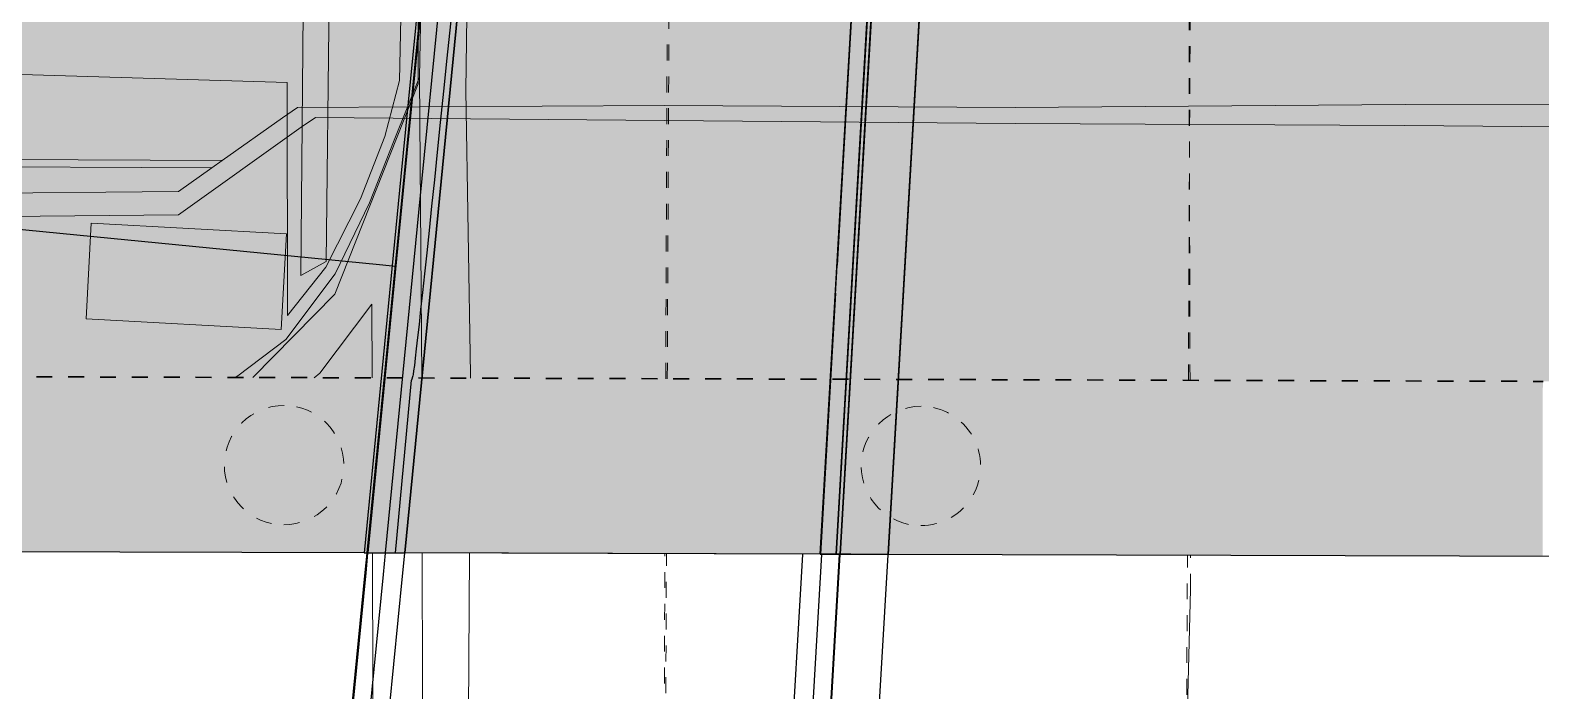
# Model space of a CAD drawing. Header units: metres. Extents: x -902 to -724, y 0 to 650.
# Drawn here: x -800.55 to -791.06, y 584.52 to 588.67 of the extents above; entities that cross this region are included whole.
import ezdxf

# ---------------------------------------------------------------- set-up
doc = ezdxf.new("R2010")
doc.units = ezdxf.units.M
for name, pattern in [('IMPORT-LNMK-LaneLine3 _3_', [0.012, 0.003, -0.009]), ('IMPORT-LNMK-LineCont _3_', [0.004, 0.001, -0.003]), ('JacobsDash', [0.0045, 0.003, -0.0015])]:
    doc.linetypes.add(name, pattern=pattern)
for name, color, linetype, lineweight in [('BRIDGE-ABUTMENT-CONC', 7, 'Continuous', 50), ('D-BDGE', 7, 'Continuous', 13), ('D-BDGE-FLOOR', 7, 'Continuous', 50), ('D-BDGE-FLOOR-HID', 7, 'JacobsDash', 15), ('D-BDGE-FNDN-LINES-18-HID', 7, 'JacobsDash', 15), ('D-BDGE-LINE', 7, 'Continuous', 9)]:
    doc.layers.add(name, color=color, linetype=linetype, lineweight=lineweight)

# ---------------------------------------------------------------- blocks, each defined once
blk = doc.blocks.new('T2DPAA-T2D-C3S-RW-M2D-100010_dwg-40802999-DRG-2871011 - SITE PLAN')
at = {"color": 9, "lineweight": 25, "true_color": 0xc3c3c3, "flags": 128}
for points in [[(254.6484, -104.3756), (254.6134, -107.8754), (254.5984, -109.3753), (254.5803, -111.1753), (254.5483, -114.3751), (254.5473, -114.4751)], [(231.4292, -114.2437), (232.6121, -114.2556), (233.9291, -114.2687), (236.429, -114.2938), (237.6119, -114.3056), (238.9289, -114.3188), (241.4287, -114.3438), (242.6116, -114.3556), (243.4963, -114.3645), (245.1115, -114.3807), (247.6114, -114.4057), (249.2244, -114.4218), (250.1113, -114.4307), (252.6111, -114.4557), (252.734, -114.457)], [(231.4292, -114.2487), (232.6121, -114.2606), (233.9291, -114.2737), (236.4289, -114.2988), (237.6118, -114.3106), (238.9288, -114.3238), (241.4287, -114.3488), (242.6116, -114.3606), (243.4962, -114.3695), (245.1115, -114.3857), (247.6113, -114.4107), (249.2243, -114.4268), (250.1112, -114.4357), (252.6111, -114.4607), (252.7344, -114.462)], [(231.4281, -114.3587), (232.611, -114.3706), (233.928, -114.3837), (236.4278, -114.4088), (237.6107, -114.4206), (238.9277, -114.4338), (241.4276, -114.4588), (242.6105, -114.4706), (243.4951, -114.4795), (245.1104, -114.4957), (247.6102, -114.5207), (249.2232, -114.5368), (250.1101, -114.5457), (252.61, -114.5707), (252.7437, -114.5721)], [(231.4269, -114.4787), (232.6098, -114.4905), (233.9268, -114.5037), (236.4266, -114.5288), (237.6095, -114.5406), (238.9265, -114.5538), (241.4264, -114.5788), (242.6093, -114.5906), (243.4939, -114.5995), (245.1092, -114.6157), (247.609, -114.6407), (249.222, -114.6568), (250.1089, -114.6657), (252.6088, -114.6907), (252.7539, -114.6922)], [(243.4963, -114.3645), (247.6114, -114.4057), (252.6111, -114.4557), (252.734, -114.4569)], [(252.7369, -114.457), (254.5473, -114.4751), (255.2149, -114.4818), (257.6109, -114.5058), (261.7805, -114.5475)], [(252.7369, -114.457), (255.111, -114.4808), (257.6109, -114.5058), (260.1108, -114.5308), (260.2487, -114.5322), (260.3632, -114.5562), (260.4599, -114.6222), (260.524, -114.7201), (260.5456, -114.8351), (260.5274, -116.6618), (260.5219, -117.203), (260.4823, -117.3491), (260.3763, -117.4573), (260.231, -117.4999)], [(252.7373, -114.462), (255.111, -114.4858), (257.6108, -114.5108), (260.1107, -114.5358), (260.2486, -114.5372), (260.3613, -114.5608), (260.4563, -114.6257), (260.5193, -114.722), (260.5406, -114.8351), (260.5224, -116.6618), (260.5196, -117.203), (260.4809, -117.3484), (260.3759, -117.4566), (260.231, -117.4999)], [(252.7467, -114.5721), (255.1099, -114.5957), (257.6097, -114.6208), (260.1096, -114.6458), (260.2475, -114.6472), (260.3182, -114.662), (260.3778, -114.7027), (260.4173, -114.7631), (260.4306, -114.834), (260.4124, -116.6607), (260.4096, -117.2019), (260.3855, -117.2937), (260.3193, -117.3623), (260.2277, -117.3899)], [(252.7569, -114.6922), (255.1087, -114.7157), (257.6085, -114.7408), (260.1084, -114.7658), (260.2463, -114.7672), (260.2711, -114.7724), (260.2921, -114.7867), (260.306, -114.8079), (260.3107, -114.8328), (260.2924, -116.6595), (260.2897, -117.2007), (260.2814, -117.234), (260.2576, -117.2594), (260.2241, -117.27)], [(252.9779, -117.2922), (256.9837, -117.1721), (259.2067, -117.1054), (260.2108, -117.2653)], [(232.0155, -117.811), (234.0721, -117.7493), (236.571, -117.6743), (238.4999, -117.6165), (239.0699, -117.5994), (241.5687, -117.5244), (242.09, -117.5088), (243.5048, -117.4663), (244.0676, -117.4495), (246.5665, -117.3745), (249.0654, -117.2995), (251.5642, -117.2246), (252.9652, -117.1826)], [(252.9864, -117.392), (256.9867, -117.272), (259.2097, -117.2053), (260.2144, -117.3853)], [(252.9885, -117.417), (256.9874, -117.297), (259.2104, -117.2303), (260.2178, -117.5002)], [(232.0191, -117.9309), (234.0757, -117.8692), (236.5746, -117.7943), (238.5035, -117.7364), (239.0735, -117.7193), (241.5723, -117.6444), (242.0936, -117.6287), (243.5084, -117.5863), (244.0712, -117.5694), (246.5701, -117.4944), (249.069, -117.4195), (251.5678, -117.3445), (252.9754, -117.3023)], [(232.0224, -118.0409), (234.079, -117.9792), (236.5779, -117.9042), (238.5068, -117.8464), (239.0768, -117.8293), (241.5756, -117.7543), (242.0969, -117.7387), (243.5117, -117.6962), (244.0745, -117.6794), (246.5734, -117.6044), (249.0723, -117.5294), (251.5711, -117.4545), (252.9847, -117.4121)], [(232.0225, -118.0459), (234.0792, -117.9842), (236.578, -117.9092), (238.5069, -117.8514), (239.0769, -117.8343), (241.5758, -117.7593), (242.097, -117.7437), (243.5118, -117.7012), (244.0747, -117.6844), (246.5735, -117.6094), (249.0724, -117.5344), (251.5713, -117.4595), (252.9851, -117.4171)], [(253.0139, -117.7163), (256.9964, -117.5969), (259.2194, -117.5302), (260.2178, -117.5002)], [(232.0315, -118.3457), (234.0882, -118.2841), (236.587, -118.2091), (238.5159, -118.1512), (239.0859, -118.1341), (241.5848, -118.0592), (242.106, -118.0435), (243.5208, -118.0011), (244.0837, -117.9842), (246.5825, -117.9093), (249.0814, -117.8343), (251.5803, -117.7593), (253.0105, -117.7164)]]:
    blk.add_lwpolyline(points, dxfattribs=at)
blk = doc.blocks.new('T2DPAA-T2D-PWC-RW-M2D-100010_RoadDesign_rvt-1-DRG-2871011 - SITE PLAN')
at = {"color": 9, "lineweight": 25, "true_color": 0xc3c3c3, "rotation": 84.9723245667552}
blk.add_blockref('T2DPAA-T2D-C3S-RW-M2D-100010_dwg-40802999-DRG-2871011 - SITE PLAN', (-1807.8351, 343.6493), dxfattribs=at)
blk = doc.blocks.new('T2DPAA-T2D-PWA-SU-M2D-000002_dwg-40815123-DRG-2871011 - SITE PLAN')
at = {"color": 9, "lineweight": 18, "true_color": 0xc0c0c0}
for p, q in [((35.1306, 1562.3609), (41.1832, 1562.8234)), ((34.4542, 1561.6984), (36.3362, 1561.8784))]:
    blk.add_line(p, q, dxfattribs=at)
at = {"color": 9, "linetype": 'IMPORT-LNMK-LineCont _3_', "lineweight": 18, "true_color": 0xc0c0c0}
blk.add_line((34.5838, 1560.1731), (36.6839, 1560.3488), dxfattribs=at)
at = {"color": 9, "linetype": 'IMPORT-LNMK-LaneLine3 _3_', "lineweight": 18, "true_color": 0xc0c0c0}
for p, q in [((34.8626, 1556.8917), (41.6349, 1557.5061)), ((33.5524, 1556.7729), (33.7671, 1556.7924))]:
    blk.add_line(p, q, dxfattribs=at)
at = {"color": 9, "lineweight": 18, "true_color": 0xc0c0c0, "flags": 128}
for points in [[(24.2289, 1598.4571), (24.7349, 1592.4794), (25.1062, 1587.9929), (25.3473, 1585.0209), (25.3608, 1584.6667), (25.4282, 1582.0016), (25.4649, 1579.7827), (25.5415, 1578.9195), (25.9102, 1574.389), (26.207, 1570.9895), (26.4861, 1567.5898), (26.7182, 1564.6834), (26.7892, 1563.8063), (26.7788, 1563.568), (26.6588, 1563.1786), (26.6101, 1563.0208), (26.3167, 1562.5429), (25.9697, 1562.0846), (25.8162, 1561.9193), (25.5403, 1561.6221), (25.1628, 1561.1953), (27.4487, 1561.3876), (31.6608, 1561.7608), (33.3322, 1561.9113)], [(34.1924, 1577.7453), (34.3055, 1576.2088), (34.4373, 1573.8171), (34.584, 1571.4263), (34.7305, 1569.0355), (34.8486, 1566.643), (34.9892, 1564.9506), (35.2991, 1564.7308), (35.3054, 1564.7263), (35.3559, 1564.6905), (35.488, 1563.3252), (35.6545, 1563.1286), (35.7052, 1563.0687), (36.0059, 1562.7136), (36.0804, 1562.6256), (36.2932, 1560.3308), (36.4749, 1558.1359), (36.7088, 1555.6974), (36.9241, 1553.2581), (37.0981, 1550.8158), (37.2439, 1548.9521), (37.3942, 1547.0875), (37.6001, 1544.6125), (37.6977, 1543.3377)], [(34.4565, 1577.7427), (34.5948, 1576.2265), (34.7771, 1573.8379), (34.9823, 1571.4506), (35.167, 1569.0622), (35.3596, 1566.6742), (35.6545, 1563.1286)], [(34.4726, 1577.7425), (34.6109, 1576.2275), (34.7932, 1573.8388), (35.0186, 1571.4528), (35.1996, 1569.0641), (35.4051, 1566.6769), (35.7052, 1563.0687)], [(34.8455, 1564.6909), (35.0098, 1564.7035), (35.0755, 1564.7086), (35.2156, 1564.6092), (35.3412, 1563.311), (35.9591, 1562.5927), (36.027, 1562.508), (36.1998, 1560.3229), (36.3746, 1558.1275), (36.5755, 1555.6876), (36.7709, 1553.2468), (36.945, 1550.8045), (37.0895, 1548.9393), (37.2469, 1547.0753), (37.4622, 1544.6008), (37.5733, 1543.3271)], [(36.1261, 1564.5133), (36.2297, 1562.7053), (34.7716, 1562.5746)], [(41.1684, 1562.9972), (35.0288, 1562.5118), (35.1306, 1562.3609)], [(41.2347, 1562.2166), (36.3362, 1561.8784), (35.9277, 1562.004), (35.522, 1562.1233), (35.0578, 1562.2977), (34.6204, 1562.5705), (34.3669, 1562.8505), (34.3549, 1562.8675)], [(34.7716, 1562.5746), (35.0948, 1562.3602), (35.5432, 1562.1816), (35.9451, 1562.0629), (36.3036, 1562.0025), (41.2251, 1562.3295)], [(34.4278, 1562.01), (34.8894, 1562.0516), (34.4274, 1562.3398), (34.3969, 1562.3735)], [(34.4801, 1561.3941), (34.5026, 1561.396), (36.2786, 1561.5828), (41.2571, 1561.9533)], [(24.4734, 1560.8198), (25.2907, 1560.8924), (27.4756, 1561.0767), (31.6888, 1561.45), (33.3587, 1561.5999)], [(-17.7873, 1556.9418), (-16.8277, 1557.0194), (-9.3653, 1557.6531), (-2.3103, 1558.2541), (4.7046, 1558.8433), (11.5435, 1559.443), (17.262, 1559.9213), (24.1037, 1560.4928), (29.3689, 1560.9769), (33.3837, 1561.3046)], [(24.5105, 1556.0094), (32.1443, 1556.685), (33.5524, 1556.7729)]]:
    blk.add_lwpolyline(points, dxfattribs=at)
blk.add_lwpolyline([(35.2823, 1562.6248), (34.6803, 1562.6051), (34.6402, 1563.8327), (35.2422, 1563.8524)], close=True, dxfattribs=at)
at = {"color": 9, "linetype": 'IMPORT-LNMK-LineCont _3_', "lineweight": 18, "true_color": 0xc0c0c0, "flags": 128}
blk.add_lwpolyline([(23.9068, 1559.2693), (30.335, 1559.8175), (33.4877, 1560.0813)], dxfattribs=at)
blk = doc.blocks.new('ASSA_Driveway_dwg-40817344-DRG-2871011 - SITE PLAN')
at = {"color": 9, "linetype": 'IMPORT-LNMK-LineCont _3_', "lineweight": 18, "true_color": 0xc0c0c0}
for p, q in [((-14.4171, 3.8252), (-10.2914, 4.1686)), ((-23.9604, 3.0307), (-15.5134, 3.7339))]:
    blk.add_line(p, q, dxfattribs=at)
at = {"color": 9, "linetype": 'IMPORT-LNMK-LaneLine3 _3_', "lineweight": 18, "true_color": 0xc0c0c0}
for p, q in [((-14.1401, 0.5643), (-10.0215, 0.9054)), ((-23.6837, -0.2261), (-15.2364, 0.4735))]:
    blk.add_line(p, q, dxfattribs=at)
at = {"color": 9, "lineweight": 18, "true_color": 0xc0c0c0, "flags": 128}
blk.add_lwpolyline([(-14.6374, 6.4182), (-14.0702, 5.9512), (-12.7085, 5.5451), (-7.7748, 5.9696)], dxfattribs=at)
blk = doc.blocks.new('T2DPAA-T2D-PWA-SU-M2D-000100_Survey_rvt-1-DRG-2871011 - SITE PLAN')
at = {"color": 9, "lineweight": 18, "true_color": 0xc0c0c0, "rotation": 84.9723245667552}
for name, p in [('T2DPAA-T2D-PWA-SU-M2D-000002_dwg-40815123-DRG-2871011 - SITE PLAN', (-118.6554, 415.2971)), ('ASSA_Driveway_dwg-40817344-DRG-2871011 - SITE PLAN', (-1664.7109, 600.503))]:
    blk.add_blockref(name, p, dxfattribs=at)
blk = doc.blocks.new('01_SFO_FRP_Pile_CastInPlace_CS - CAST-IN-PLACE PILE - 0750-7668704-DRG-2871011 - SITE PLAN')
at = {"layer": 'D-BDGE-FNDN-LINES-18-HID'}
for start, end in [(90, 270), (270, 90)]:
    blk.add_arc((0, 0), 0.375, start, end, dxfattribs=at)
blk = doc.blocks.new('Median Kerb - Median Kerb-6104980-DRG-2871011 - SITE PLAN')
at = {"layer": 'D-BDGE-FLOOR', "lineweight": 25}
for p, q in [((436.8705, 1713.7035), (443.1007, 1713.8904)), ((443.1014, 1713.8894), (438.6894, 1713.7571)), ((443.1007, 1713.8904), (443.1014, 1713.8894)), ((443.1037, 1713.7904), (443.1007, 1713.8904)), ((443.1012, 1713.8903), (444.0835, 1713.7338)), ((443.1012, 1713.8903), (444.0771, 1713.6782)), ((443.1014, 1713.8894), (443.1099, 1713.6056)), ((443.1015, 1713.889), (443.1211, 1713.8859)), ((443.1229, 1713.8856), (444.0819, 1713.7325)), ((443.1037, 1713.7904), (436.879, 1713.6037)), ((443.105, 1713.7647), (443.1037, 1713.7904)), ((443.1042, 1713.7898), (444.0662, 1713.61)), ((436.8712, 1713.7025), (436.8705, 1713.7035)), ((436.8705, 1713.7035), (436.879, 1713.6037)), ((438.5129, 1713.7518), (436.8712, 1713.7025)), ((436.9072, 1713.2784), (436.8712, 1713.7025)), ((443.105, 1713.7647), (436.8816, 1713.5781)), ((443.1139, 1713.465), (443.105, 1713.7647)), ((444.0617, 1713.5827), (443.1051, 1713.7636)), ((444.0418, 1713.4807), (444.0819, 1713.7325)), ((444.0819, 1713.7325), (444.0835, 1713.7338)), ((444.0835, 1713.7338), (444.0826, 1713.7166)), ((436.879, 1713.6037), (436.8816, 1713.5781)), ((444.0771, 1713.6782), (444.0662, 1713.61)), ((436.8816, 1713.5781), (436.9069, 1713.2797)), ((444.0617, 1713.5827), (444.0453, 1713.4889)), ((443.1139, 1713.465), (436.9069, 1713.2788)), ((443.1142, 1713.4646), (439.1837, 1713.3467)), ((443.1142, 1713.4646), (443.1139, 1713.465)), ((444.0453, 1713.4889), (443.114, 1713.4648)), ((443.1141, 1713.4642), (444.044, 1713.4824)), ((444.0418, 1713.4807), (443.1142, 1713.4639)), ((444.044, 1713.4824), (444.0418, 1713.4807)), ((439.0072, 1713.3414), (436.9072, 1713.2784)), ((436.9069, 1713.2788), (436.9072, 1713.2784))]:
    blk.add_line(p, q, dxfattribs=at)
at = {"layer": 'D-BDGE-FLOOR', "lineweight": 25, "flags": 128}
for points in [[(443.1015, 1713.889), (443.1014, 1713.8894), (443.1013, 1713.8899), (443.1012, 1713.8903)], [(443.1012, 1713.8903), (443.1027, 1713.84), (443.1042, 1713.7898)], [(444.0826, 1713.7166), (444.0824, 1713.7141), (444.0818, 1713.7096), (444.0809, 1713.7034), (444.0798, 1713.6959), (444.0785, 1713.6873), (444.0771, 1713.6782)], [(443.1142, 1713.4639), (443.1121, 1713.5347), (443.1099, 1713.6056)], [(444.0662, 1713.61), (444.0646, 1713.6001), (444.0631, 1713.5908), (444.0617, 1713.5827)], [(443.1142, 1713.4639), (443.1141, 1713.4641), (443.1141, 1713.4642)], [(444.0453, 1713.4889), (444.0448, 1713.4862), (444.0444, 1713.4842), (444.0442, 1713.4829), (444.044, 1713.4824)]]:
    blk.add_lwpolyline(points, dxfattribs=at)
at = {"layer": 'D-BDGE-FLOOR', "lineweight": 25}
for points in [[(443.1051, 1713.7636), (443.105, 1713.768), (443.1046, 1713.7767), (443.1043, 1713.7855), (443.1042, 1713.7898)], [(443.114, 1713.4648), (443.1126, 1713.5147), (443.1096, 1713.6144), (443.1066, 1713.7139), (443.1051, 1713.7636)], [(443.114, 1713.4648), (443.1141, 1713.4646), (443.1141, 1713.4643), (443.1141, 1713.4642), (443.1141, 1713.4642)]]:
    blk.add_open_spline(points, degree=3, dxfattribs=at)
at = {"layer": 'D-BDGE-FLOOR-HID', "lineweight": 25}
for p, q in [((443.1142, 1713.4646), (443.1139, 1713.465)), ((444.0442, 1713.4829), (444.044, 1713.4824)), ((436.9069, 1713.2788), (436.9072, 1713.2784))]:
    blk.add_line(p, q, dxfattribs=at)
at = {"layer": 'D-BDGE-FLOOR-HID', "lineweight": 25, "flags": 128}
for points in [[(443.1015, 1713.889), (443.1014, 1713.8894), (443.1013, 1713.8899), (443.1012, 1713.8903)], [(443.1142, 1713.4639), (443.1141, 1713.4641), (443.1141, 1713.4642)]]:
    blk.add_lwpolyline(points, dxfattribs=at)
at = {"layer": 'D-BDGE-FLOOR-HID', "lineweight": 25}
blk.add_open_spline([(443.114, 1713.4648), (443.1141, 1713.4646), (443.1141, 1713.4643), (443.1141, 1713.4642), (443.1141, 1713.4642)], degree=3, dxfattribs=at)

msp = doc.modelspace()

# ---------------------------------------------------------------- hatches: boundary and pattern name
at = {"layer": 'BRIDGE-ABUTMENT-CONC', "lineweight": 5, "true_color": 0xc0c0c0}
msp.add_hatch(color=9, dxfattribs=at).paths.add_polyline_path([(-791.0513, 585.3601), (-791.0495, 586.4601), (-791.0514, 586.4601), (-801.5109, 586.4915), (-801.5124, 585.3915), (-791.0514, 585.3601)])
at = {"layer": 'D-BDGE-LINE', "true_color": 0xc0c0c0}
h = msp.add_hatch(color=9, dxfattribs=at)
h.paths.add_polyline_path([(-778.9725, 585.3233), (-778.9436, 594.323), (-779.4466, 594.3242), (-779.4623, 589.8337), (-779.1596, 589.832), (-779.1622, 589.8156), (-779.4598, 589.8166), (-779.4755, 585.3253), (-778.9875, 585.3233)])
h.paths.add_polyline_path([(-779.4858, 585.3248), (-779.5809, 585.3256), (-814.3132, 585.4301), (-814.2052, 586.5296), (-779.5204, 586.4255), (-779.4985, 593.2254), (-788.2117, 593.2516), (-788.2326, 591.7221), (-788.2493, 591.6428), (-788.268, 591.5749), (-788.2988, 591.4849), (-788.3316, 591.4073), (-788.3698, 591.3314), (-788.4132, 591.2577), (-788.4616, 591.1867), (-788.5147, 591.119), (-788.5722, 591.0549), (-788.6337, 590.9949), (-788.6988, 590.9394), (-788.7669, 590.8887), (-788.8376, 590.8429), (-788.9103, 590.8022), (-788.9926, 590.7635), (-789.0598, 590.7365), (-789.0704, 590.1366), (-789.6526, 591.1471), (-789.0368, 592.0363), (-789.0439, 591.6364), (-788.9926, 591.6515), (-788.9165, 591.6807), (-788.8421, 591.7175), (-788.7708, 591.7618), (-788.7036, 591.8133), (-788.6337, 591.8802), (-788.5722, 591.9535), (-788.5363, 592.0033), (-788.4944, 592.0753), (-788.46, 592.1498), (-788.4333, 592.2257), (-788.4152, 593.2522), (-801.4887, 593.2914), (-801.4844, 594.3914), (-794.0121, 594.3719), (-813.9983, 594.4347), (-814.8811, 585.433), (-814.8812, 585.4316), (-814.8815, 585.4294), (-779.5239, 585.3249)])
h.paths.add_polyline_path([(-779.1719, 585.4445), (-779.1719, 585.4445), (-779.1719, 585.4522)])
h.paths.add_polyline_path([(-779.1477, 589.8156), (-779.1567, 589.8159), (-779.1566, 589.8327), (-779.1476, 589.832), (-779.1477, 589.8159)])
h.paths.add_polyline_path([(-779.1515, 591.2844), (-779.1504, 591.2883), (-779.1474, 591.2994)])
h.paths.add_polyline_path([(-801.4891, 593.2914), (-813.5376, 593.3276), (-813.4296, 594.4266), (-801.4858, 594.3914), (-801.4887, 593.4349)])

# ---------------------------------------------------------------- linework, layer by layer
at = {"layer": 'D-BDGE', "linetype": 'JacobsDash', "lineweight": 35}
msp.add_line((-801.5109, 586.4915), (-791.048, 586.4601), dxfattribs=at)
at = {"layer": 'D-BDGE-FLOOR', "lineweight": 25}
for p, q in [((-798.1971, 585.3815), (-797.4596, 592.9011)), ((-797.4596, 592.9011), (-798.197, 585.3823)), ((-797.4595, 592.9022), (-797.8925, 588.4874)), ((-795.5823, 585.4664), (-795.2244, 591.595)), ((-794.8003, 591.5712), (-795.0696, 586.9598)), ((-797.9772, 590.2359), (-798.1463, 588.5122)), ((-798.1463, 588.5122), (-798.2212, 587.7478)), ((-798.2212, 587.7478), (-798.4532, 585.3823)), ((-795.0799, 586.7838), (-795.1623, 585.3724)), ((-798.2551, 585.3825), (-798.1549, 586.4667)), ((-798.1467, 586.4947), (-798.1549, 586.4667)), ((-798.4532, 585.3823), (-801.5126, 585.3915)), ((-798.4528, 585.3823), (-798.4532, 585.3823)), ((-798.4469, 585.3823), (-798.3529, 585.382)), ((-798.3253, 585.3819), (-798.2558, 585.3817)), ((-795.5876, 585.3747), (-798.2551, 585.3825)), ((-798.2163, 585.3816), (-798.1971, 585.3815)), ((-795.5877, 585.3737), (-798.1971, 585.3815)), ((-795.466, 585.3733), (-795.5876, 585.3737)), ((-795.3964, 585.3731), (-795.465, 585.3733)), ((-781.9001, 585.3326), (-795.1623, 585.3724))]:
    msp.add_line(p, q, dxfattribs=at)
at = {"layer": 'D-BDGE-FLOOR', "lineweight": 25, "flags": 128}
for points in [[(-797.7578, 590.214), (-797.7856, 589.9385), (-797.8125, 589.6725), (-797.8385, 589.4162), (-797.8636, 589.1697), (-797.8876, 588.9332), (-797.9107, 588.7068), (-797.9328, 588.4908)], [(-797.9328, 588.4908), (-797.9541, 588.2835), (-797.9743, 588.087), (-797.9935, 587.9014), (-798.0115, 587.7268)], [(-798.0115, 587.7268), (-798.0287, 587.562), (-798.0447, 587.4087), (-798.0596, 587.267), (-798.0734, 587.137), (-798.086, 587.0187), (-798.0974, 586.9123), (-798.1077, 586.8178), (-798.1168, 586.7353), (-798.1248, 586.6649), (-798.1315, 586.6065), (-798.1371, 586.5603), (-798.1415, 586.5262), (-798.1447, 586.5043), (-798.1467, 586.4947)], [(-798.4532, 585.3823), (-798.4528, 585.3823), (-798.4516, 585.3823), (-798.4496, 585.3823), (-798.447, 585.3823)], [(-798.3528, 585.382), (-798.3447, 585.382), (-798.3353, 585.3819), (-798.3253, 585.3819)], [(-798.2558, 585.3817), (-798.2466, 585.3817), (-798.2378, 585.3816), (-798.23, 585.3816), (-798.2236, 585.3816), (-798.219, 585.3816), (-798.2163, 585.3816)]]:
    msp.add_lwpolyline(points, dxfattribs=at)

# ---------------------------------------------------------------- block references
at = {"color": 9, "lineweight": 5, "true_color": 0xc0c0c0}
msp.add_blockref('T2DPAA-T2D-PWA-SU-M2D-000100_Survey_rvt-1-DRG-2871011 - SITE PLAN', (873.2363, 0), dxfattribs=at)
at = {"lineweight": 5}
msp.add_blockref('T2DPAA-T2D-PWC-RW-M2D-100010_RoadDesign_rvt-1-DRG-2871011 - SITE PLAN', (873.2363, 0), dxfattribs=at)
at = {"layer": 'D-BDGE-FLOOR-HID', "lineweight": 25, "rotation": 84.9723245667552}
msp.add_blockref('Median Kerb - Median Kerb-6104980-DRG-2871011 - SITE PLAN', (873.2363, 0), dxfattribs=at)
at = {"layer": 'D-BDGE-FNDN-LINES-18-HID'}
for p, rotation in [((-798.9554, 585.9338), 359.8280077593747), ((-794.9556, 585.9282), 359.8280077593725)]:
    msp.add_blockref('01_SFO_FRP_Pile_CastInPlace_CS - CAST-IN-PLACE PILE - 0750-7668704-DRG-2871011 - SITE PLAN', p, dxfattribs=dict(at, rotation=rotation))

doc.saveas('drawing.dxf')
